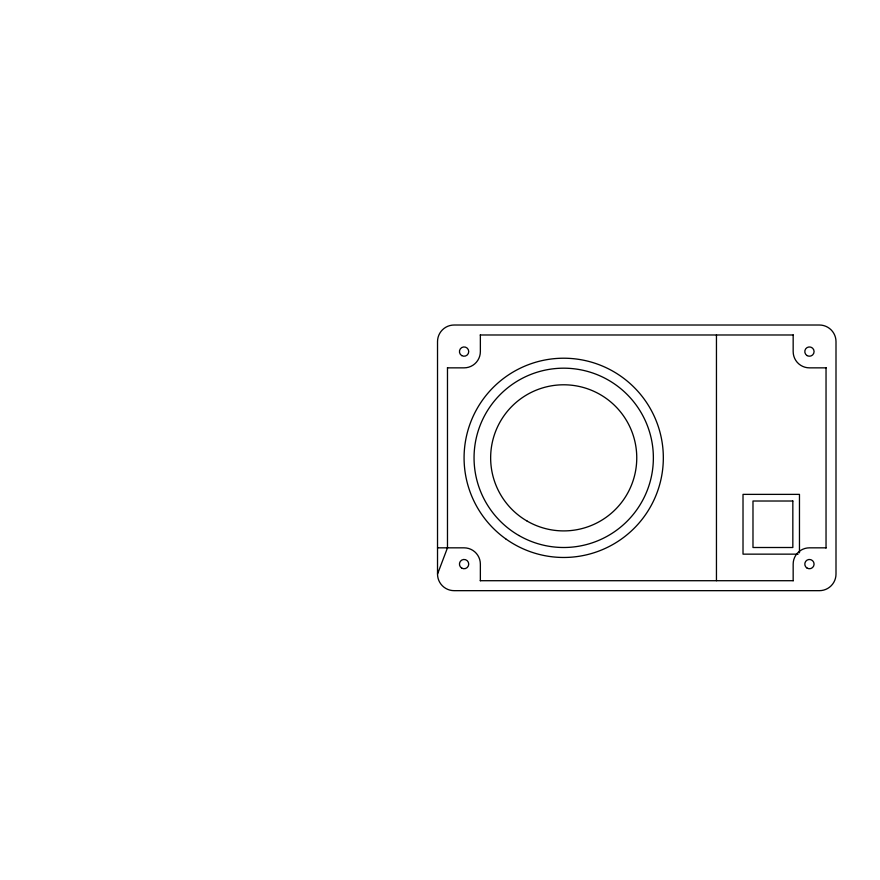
<?xml version="1.0" encoding="UTF-8"?>
<svg xmlns="http://www.w3.org/2000/svg" width="880" height="880" viewBox="0 0 880 880"><rect width="100%" height="100%" fill="white"/><g stroke="black" fill="none" stroke-linecap="round" stroke-linejoin="round"><path stroke-width="1.32" d="M437.525 574.068L437.525 341.616A16.599 16.599 0 0 1 454.124 325.017L819.401 325.017A16.599 16.599 0 0 1 836 341.616L836 574.068A16.599 16.599 0 0 1 819.401 590.667L454.124 590.667A16.599 16.599 0 0 1 437.525 574.068L447.48 547.833M480.216 334.983L793.32 334.983M447.48 367.851L464.09 367.851A16.269 16.269 0 0 0 480.359 351.582L480.359 334.983M826.034 367.851L809.435 367.851A16.269 16.269 0 0 1 793.166 351.582L793.166 334.983M437.525 547.833L464.09 547.833A16.269 16.269 0 0 1 480.359 564.102L480.359 580.712M826.034 547.833L809.435 547.833A16.269 16.269 0 0 0 793.166 564.102L793.166 580.712M798.127 554.147L743.017 554.147L743.017 494.373L799.469 494.373L799.469 552.783M480.216 580.712L793.32 580.712M826.034 367.598L826.034 548.086M716.452 334.983L716.452 580.712M447.48 367.598L447.48 548.086M792.836 501.017L752.983 501.017L752.983 547.503L792.836 547.503L792.836 501.017M807.114 568.128A4.653 4.653 0 0 0 814.088 564.102A4.653 4.653 0 0 0 807.114 560.076A4.653 4.653 0 0 0 807.114 568.128M461.758 568.128A4.653 4.653 0 0 0 468.732 564.102A4.653 4.653 0 0 0 461.758 560.076A4.653 4.653 0 0 0 461.758 568.128M461.758 355.608A4.653 4.653 0 0 0 468.732 351.582A4.653 4.653 0 0 0 461.758 347.556A4.653 4.653 0 0 0 461.758 355.608M807.114 355.608A4.653 4.653 0 0 0 814.088 351.582A4.653 4.653 0 0 0 807.114 347.556A4.653 4.653 0 0 0 807.114 355.608M505.681 538.824A99.616 99.616 0 0 0 662.849 467.61A99.616 99.616 0 0 0 522.588 367.103A99.616 99.616 0 0 0 505.681 538.824M527.175 521.114A73.051 73.051 0 0 0 636.757 457.842A73.051 73.051 0 0 0 527.175 394.581A73.051 73.051 0 0 0 527.175 521.114M518.881 535.491A89.661 89.661 0 0 0 653.367 457.842A89.661 89.661 0 0 0 518.881 380.193A89.661 89.661 0 0 0 518.881 535.491"/></g></svg>
